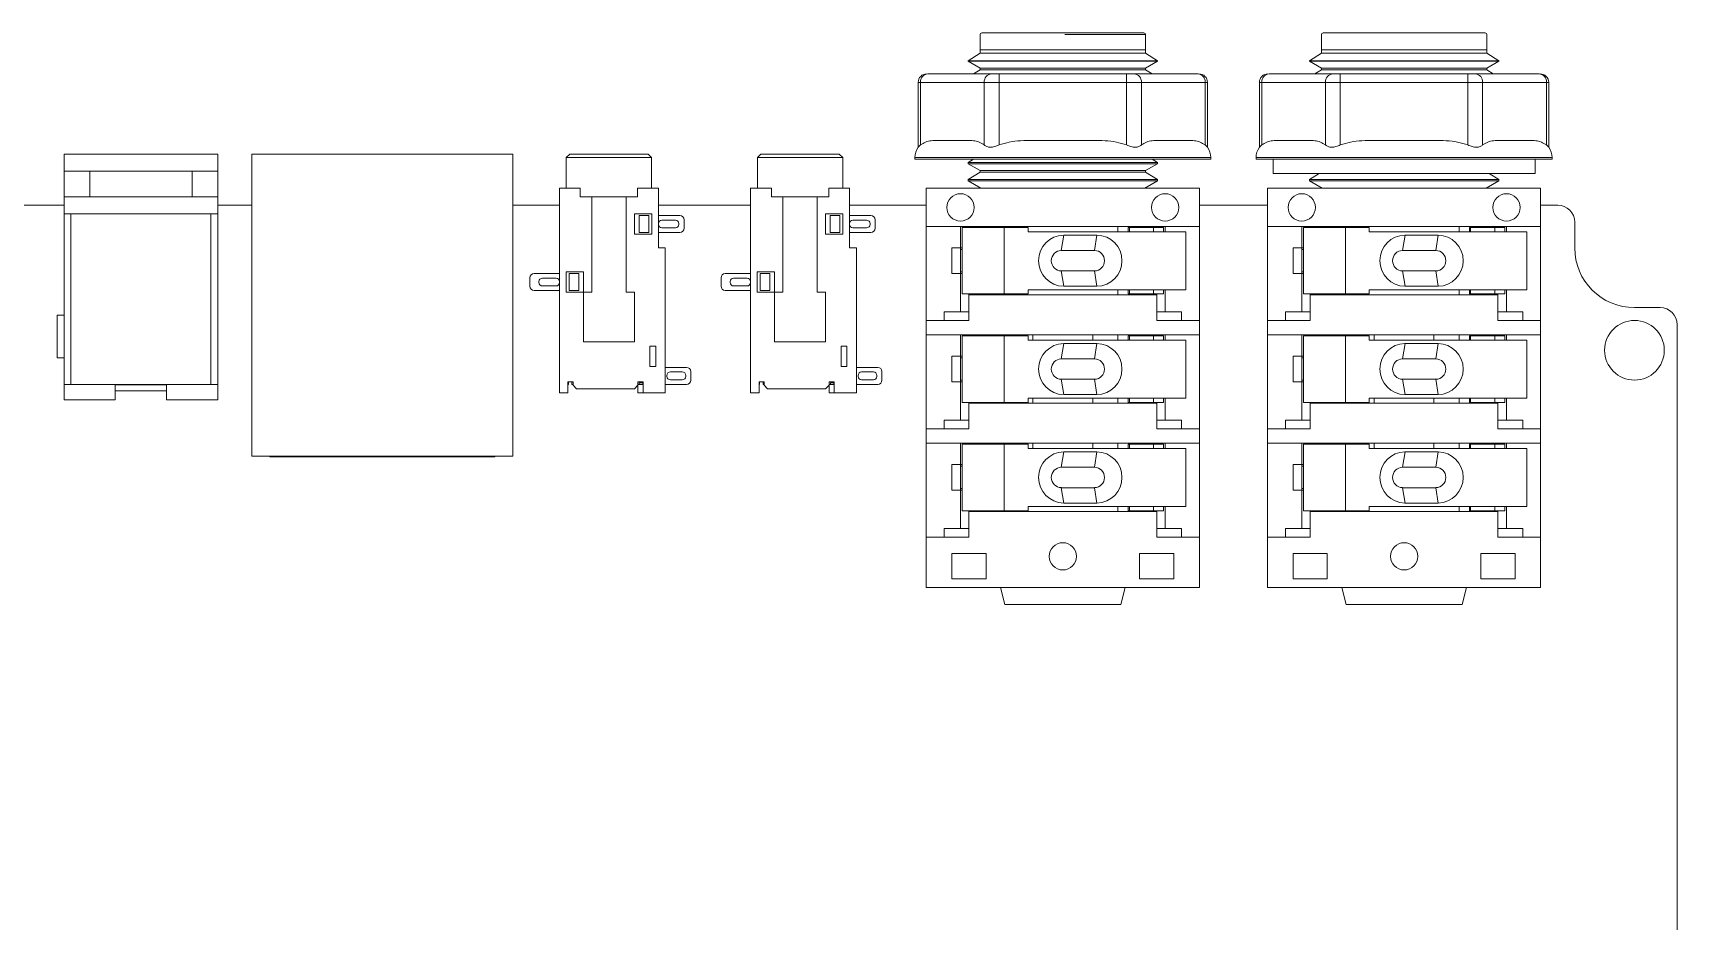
# Model space of a CAD drawing. Header units: millimetres. Extents: x 512 to 696, y 427 to 531.
# Drawn here: x 600 to 696.3, y 479 to 531 of the extents above; entities that cross this region are included whole.
import ezdxf

# ---------------------------------------------------------------- set-up
doc = ezdxf.new("R2010")
doc.units = ezdxf.units.MM

msp = doc.modelspace()

# ---------------------------------------------------------------- linework, layer by layer
at = {"color": 7, "linetype": 'Continuous', "lineweight": 15}
for p, q in [((655.476, 530.914), (655.476, 530.014)), ((655.476, 530.014), (655.476, 529.818)), ((655.476, 530.014), (665.176, 530.014)), ((665.176, 530.014), (665.176, 530.914)), ((665.176, 529.818), (665.176, 530.014)), ((675.476, 530.914), (675.476, 530.014)), ((675.476, 530.014), (675.476, 529.818)), ((675.476, 530.014), (685.176, 530.014)), ((685.176, 530.014), (685.176, 530.914)), ((685.176, 529.818), (685.176, 530.014)), ((655.476, 529.818), (654.776, 529.385)), ((654.776, 529.385), (654.776, 529.347)), ((654.776, 529.385), (665.876, 529.385)), ((654.776, 529.347), (655.476, 528.943)), ((654.776, 529.347), (665.876, 529.347)), ((655.476, 529.818), (665.176, 529.818)), ((665.876, 529.385), (665.176, 529.818)), ((665.176, 528.943), (665.876, 529.347)), ((665.876, 529.347), (665.876, 529.385)), ((675.476, 529.818), (674.776, 529.385)), ((674.776, 529.385), (674.776, 529.347)), ((674.776, 529.385), (685.876, 529.385)), ((674.776, 529.347), (675.476, 528.943)), ((674.776, 529.347), (685.876, 529.347)), ((675.476, 529.818), (685.176, 529.818)), ((685.876, 529.385), (685.176, 529.818)), ((685.176, 528.943), (685.876, 529.347)), ((685.876, 529.347), (685.876, 529.385)), ((651.849, 528.114), (651.849, 524.311)), ((651.983, 528.114), (651.983, 524.444)), ((655.722, 528.114), (651.983, 528.114)), ((652.416, 528.614), (656.155, 528.614)), ((655.476, 528.847), (655.099, 528.614)), ((655.476, 528.943), (655.476, 528.847)), ((655.476, 528.943), (665.176, 528.943)), ((655.476, 528.847), (665.176, 528.847)), ((655.722, 524.444), (655.722, 528.114)), ((656.588, 528.114), (655.722, 528.114)), ((656.588, 528.614), (656.588, 528.114)), ((656.588, 528.614), (664.064, 528.614)), ((656.588, 528.114), (656.588, 524.444)), ((664.064, 528.114), (656.588, 528.114)), ((664.064, 528.114), (664.064, 528.614)), ((664.064, 524.444), (664.064, 528.114)), ((664.93, 528.114), (664.064, 528.114)), ((664.497, 528.614), (668.236, 528.614)), ((664.93, 528.114), (664.93, 524.444)), ((668.669, 528.114), (664.93, 528.114)), ((665.176, 528.847), (665.176, 528.943)), ((665.553, 528.614), (665.176, 528.847)), ((668.669, 524.444), (668.669, 528.114)), ((668.803, 524.311), (668.803, 528.114)), ((671.849, 528.114), (671.849, 524.311)), ((671.983, 528.114), (671.983, 524.444)), ((675.722, 528.114), (671.983, 528.114)), ((672.416, 528.614), (676.155, 528.614)), ((675.476, 528.847), (675.099, 528.614)), ((675.476, 528.943), (675.476, 528.847)), ((675.476, 528.943), (685.176, 528.943)), ((675.476, 528.847), (685.176, 528.847)), ((675.722, 524.444), (675.722, 528.114)), ((676.588, 528.114), (675.722, 528.114)), ((676.588, 528.614), (676.588, 528.114)), ((676.588, 528.614), (684.064, 528.614)), ((676.588, 528.114), (676.588, 524.444)), ((684.064, 528.114), (676.588, 528.114)), ((684.064, 528.114), (684.064, 528.614)), ((684.064, 524.444), (684.064, 528.114)), ((684.93, 528.114), (684.064, 528.114)), ((684.497, 528.614), (688.236, 528.614)), ((684.93, 528.114), (684.93, 524.444)), ((688.669, 528.114), (684.93, 528.114)), ((685.176, 528.847), (685.176, 528.943)), ((685.553, 528.614), (685.176, 528.847)), ((688.669, 524.444), (688.669, 528.114)), ((688.803, 524.311), (688.803, 528.114)), ((660.326, 524.714), (658.585, 524.714)), ((660.254, 524.714), (660.399, 524.714)), ((662.067, 524.714), (660.326, 524.714)), ((680.326, 524.714), (678.585, 524.714)), ((680.254, 524.714), (680.399, 524.714)), ((682.067, 524.714), (680.326, 524.714)), ((601.796, 522.914), (601.796, 523.914)), ((610.796, 523.914), (601.796, 523.914)), ((610.796, 522.914), (610.796, 523.914)), ((612.796, 523.914), (612.796, 506.214)), ((628.096, 523.914), (612.796, 523.914)), ((628.096, 506.214), (628.096, 523.914)), ((631.426, 523.914), (631.226, 523.714)), ((631.226, 523.714), (631.226, 521.914)), ((631.226, 523.714), (633.726, 523.714)), ((631.426, 523.914), (636.026, 523.914)), ((633.726, 523.714), (636.226, 523.714)), ((636.226, 523.714), (636.026, 523.914)), ((636.226, 521.914), (636.226, 523.714)), ((642.626, 523.914), (642.426, 523.714)), ((642.426, 523.714), (642.426, 521.914)), ((642.426, 523.714), (644.926, 523.714)), ((642.626, 523.914), (647.226, 523.914)), ((644.926, 523.714), (647.426, 523.714)), ((647.426, 523.714), (647.226, 523.914)), ((647.426, 521.914), (647.426, 523.714)), ((651.651, 523.714), (651.651, 523.614)), ((651.651, 523.614), (669.001, 523.614)), ((655.099, 523.614), (654.776, 523.414)), ((654.776, 523.414), (654.776, 523.347)), ((665.876, 523.414), (654.776, 523.414)), ((654.776, 523.347), (655.476, 522.943)), ((665.876, 523.347), (654.776, 523.347)), ((665.176, 522.943), (665.876, 523.347)), ((665.876, 523.414), (665.553, 523.614)), ((665.876, 523.347), (665.876, 523.414)), ((669.001, 523.614), (669.001, 523.714)), ((671.651, 523.714), (671.651, 523.614)), ((671.651, 523.614), (689.001, 523.614)), ((672.651, 523.614), (672.651, 522.764)), ((688.001, 522.764), (688.001, 523.614)), ((689.001, 523.614), (689.001, 523.714)), ((610.796, 522.914), (601.796, 522.914)), ((601.796, 522.914), (601.796, 521.414)), ((603.296, 521.414), (603.296, 522.914)), ((609.296, 521.414), (609.296, 522.914)), ((610.796, 521.414), (610.796, 522.914)), ((655.476, 522.847), (654.776, 522.414)), ((654.776, 522.414), (654.776, 522.347)), ((665.876, 522.414), (654.776, 522.414)), ((654.776, 522.347), (655.526, 521.914)), ((665.876, 522.347), (654.776, 522.347)), ((655.476, 522.943), (655.476, 522.847)), ((665.176, 522.943), (655.476, 522.943)), ((665.176, 522.847), (655.476, 522.847)), ((665.126, 521.914), (665.876, 522.347)), ((665.176, 522.847), (665.176, 522.943)), ((665.876, 522.414), (665.176, 522.847)), ((665.876, 522.347), (665.876, 522.414)), ((672.651, 522.764), (688.001, 522.764)), ((675.342, 522.764), (674.776, 522.414)), ((674.776, 522.414), (674.776, 522.347)), ((685.876, 522.414), (674.776, 522.414)), ((674.776, 522.347), (675.526, 521.914)), ((685.876, 522.347), (674.776, 522.347)), ((685.126, 521.914), (685.876, 522.347)), ((685.876, 522.414), (685.31, 522.764)), ((685.876, 522.347), (685.876, 522.414)), ((601.796, 520.414), (601.796, 521.414)), ((601.796, 521.414), (610.796, 521.414)), ((610.796, 521.414), (610.796, 520.414)), ((630.826, 509.914), (630.826, 521.914)), ((632.045, 521.914), (630.826, 521.914)), ((632.045, 521.414), (632.045, 521.914)), ((632.045, 521.414), (635.408, 521.414)), ((632.726, 515.814), (632.726, 521.414)), ((634.726, 521.414), (634.726, 515.814)), ((635.408, 521.414), (635.408, 521.914)), ((635.408, 521.914), (636.626, 521.914)), ((636.626, 518.414), (636.626, 521.914)), ((642.026, 509.914), (642.026, 521.914)), ((643.245, 521.914), (642.026, 521.914)), ((643.245, 521.414), (643.245, 521.914)), ((643.245, 521.414), (646.608, 521.414)), ((643.926, 515.814), (643.926, 521.414)), ((645.926, 521.414), (645.926, 515.814)), ((646.608, 521.414), (646.608, 521.914)), ((646.608, 521.914), (647.826, 521.914)), ((647.826, 518.414), (647.826, 521.914)), ((652.326, 519.664), (652.326, 521.914)), ((652.326, 521.914), (668.326, 521.914)), ((668.326, 521.914), (668.326, 519.664)), ((672.326, 519.664), (672.326, 521.914)), ((672.326, 521.914), (688.326, 521.914)), ((688.326, 521.914), (688.326, 519.664)), ((591.776, 520.914), (601.796, 520.914)), ((601.796, 520.414), (610.796, 520.414)), ((601.796, 520.414), (601.796, 510.414)), ((602.196, 520.414), (602.196, 510.414)), ((610.396, 510.414), (610.396, 520.414)), ((610.796, 520.914), (612.796, 520.914)), ((610.796, 510.414), (610.796, 520.414)), ((628.096, 520.914), (630.826, 520.914)), ((635.226, 520.414), (636.236, 520.414)), ((635.226, 520.414), (635.226, 519.214)), ((636.236, 519.214), (636.236, 520.414)), ((636.626, 520.914), (642.026, 520.914)), ((646.426, 520.414), (647.436, 520.414)), ((646.426, 520.414), (646.426, 519.214)), ((647.436, 519.214), (647.436, 520.414)), ((647.826, 520.914), (652.326, 520.914)), ((668.326, 520.914), (672.326, 520.914)), ((688.326, 520.914), (689.326, 520.914)), ((635.493, 520.314), (635.493, 519.314)), ((636.059, 520.314), (635.493, 520.314)), ((636.059, 519.314), (636.059, 520.314)), ((637.876, 520.314), (636.626, 520.314)), ((636.826, 520.044), (637.626, 520.044)), ((637.626, 519.584), (636.826, 519.584)), ((637.826, 519.844), (637.826, 519.784)), ((638.126, 519.564), (638.126, 520.064)), ((646.693, 520.314), (646.693, 519.314)), ((647.259, 520.314), (646.693, 520.314)), ((647.259, 519.314), (647.259, 520.314)), ((649.076, 520.314), (647.826, 520.314)), ((648.026, 520.044), (648.826, 520.044)), ((648.826, 519.584), (648.026, 519.584)), ((649.026, 519.844), (649.026, 519.784)), ((649.326, 519.564), (649.326, 520.064)), ((652.326, 519.664), (668.326, 519.664)), ((652.326, 514.164), (652.326, 519.664)), ((654.326, 518.414), (654.326, 519.664)), ((654.426, 515.714), (654.426, 519.614)), ((656.893, 519.614), (654.426, 519.614)), ((654.826, 519.664), (654.826, 519.614)), ((656.893, 515.714), (656.893, 519.614)), ((658.288, 519.614), (656.893, 519.614)), ((657.101, 519.614), (657.101, 519.664)), ((658.288, 519.614), (658.288, 519.364)), ((663.551, 519.664), (663.551, 519.364)), ((664.157, 519.614), (664.157, 519.364)), ((664.226, 519.614), (664.157, 519.614)), ((664.226, 519.614), (664.226, 519.364)), ((664.226, 519.614), (665.648, 519.614)), ((666.226, 519.614), (665.648, 519.614)), ((665.826, 519.614), (665.826, 519.664)), ((666.226, 519.614), (666.226, 519.364)), ((666.326, 519.664), (666.326, 519.364)), ((668.326, 519.664), (668.326, 514.164)), ((672.326, 514.164), (672.326, 519.664)), ((672.326, 519.664), (688.326, 519.664)), ((674.326, 518.414), (674.326, 519.664)), ((674.426, 515.714), (674.426, 519.614)), ((676.893, 519.614), (674.426, 519.614)), ((674.826, 519.664), (674.826, 519.614)), ((676.893, 515.714), (676.893, 519.614)), ((678.288, 519.614), (676.893, 519.614)), ((677.101, 519.614), (677.101, 519.664)), ((678.288, 519.614), (678.288, 519.364)), ((683.551, 519.664), (683.551, 519.364)), ((684.157, 519.614), (684.157, 519.364)), ((684.226, 519.614), (684.157, 519.614)), ((684.226, 519.614), (684.226, 519.364)), ((684.226, 519.614), (685.648, 519.614)), ((686.226, 519.614), (685.648, 519.614)), ((685.826, 519.614), (685.826, 519.664)), ((686.226, 519.614), (686.226, 519.364)), ((686.326, 519.664), (686.326, 519.364)), ((688.326, 519.664), (688.326, 514.164)), ((690.326, 519.914), (690.326, 518.414)), ((636.236, 519.214), (635.226, 519.214)), ((635.493, 519.314), (636.059, 519.314)), ((637.876, 519.314), (636.626, 519.314)), ((647.436, 519.214), (646.426, 519.214)), ((646.693, 519.314), (647.259, 519.314)), ((649.076, 519.314), (647.826, 519.314)), ((667.525, 519.364), (658.288, 519.364)), ((660.238, 518.264), (660.379, 519.164)), ((660.379, 519.164), (662.323, 519.164)), ((662.183, 518.264), (662.323, 519.164)), ((667.525, 515.964), (667.525, 519.364)), ((687.525, 519.364), (678.288, 519.364)), ((680.238, 518.264), (680.379, 519.164)), ((680.379, 519.164), (682.323, 519.164)), ((682.183, 518.264), (682.323, 519.164)), ((687.525, 515.964), (687.525, 519.364)), ((637.026, 518.414), (636.626, 518.414)), ((637.026, 518.414), (637.026, 509.914)), ((648.226, 518.414), (647.826, 518.414)), ((648.226, 518.414), (648.226, 509.914)), ((653.826, 516.914), (653.826, 518.414)), ((653.826, 518.414), (654.326, 518.414)), ((654.326, 516.914), (654.326, 518.414)), ((654.326, 518.414), (654.426, 518.414)), ((654.426, 518.314), (654.326, 518.314)), ((662.183, 518.264), (660.238, 518.264)), ((673.826, 516.914), (673.826, 518.414)), ((673.826, 518.414), (674.326, 518.414)), ((674.326, 516.914), (674.326, 518.414)), ((674.326, 518.414), (674.426, 518.414)), ((674.426, 518.314), (674.326, 518.314)), ((682.183, 518.264), (680.238, 518.264)), ((629.096, 516.664), (629.096, 516.164)), ((630.826, 516.914), (629.346, 516.914)), ((629.826, 516.644), (630.626, 516.644)), ((631.216, 517.014), (632.226, 517.014)), ((631.216, 517.014), (631.216, 515.814)), ((631.393, 516.914), (631.393, 515.914)), ((631.959, 516.914), (631.393, 516.914)), ((631.959, 515.914), (631.959, 516.914)), ((632.226, 515.814), (632.226, 517.014)), ((640.296, 516.664), (640.296, 516.164)), ((642.026, 516.914), (640.546, 516.914)), ((641.026, 516.644), (641.826, 516.644)), ((642.416, 517.014), (643.426, 517.014)), ((642.416, 517.014), (642.416, 515.814)), ((642.593, 516.914), (642.593, 515.914)), ((643.159, 516.914), (642.593, 516.914)), ((643.159, 515.914), (643.159, 516.914)), ((643.426, 515.814), (643.426, 517.014)), ((654.326, 516.914), (653.826, 516.914)), ((654.326, 517.014), (654.426, 517.014)), ((654.326, 514.664), (654.326, 516.914)), ((654.426, 516.914), (654.326, 516.914)), ((660.238, 517.063), (660.379, 516.164)), ((660.238, 517.063), (662.183, 517.063)), ((662.323, 516.164), (662.183, 517.063)), ((674.326, 516.914), (673.826, 516.914)), ((674.326, 517.014), (674.426, 517.014)), ((674.326, 514.664), (674.326, 516.914)), ((674.426, 516.914), (674.326, 516.914)), ((680.238, 517.063), (680.379, 516.164)), ((680.238, 517.063), (682.183, 517.063)), ((682.323, 516.164), (682.183, 517.063)), ((630.826, 515.914), (629.346, 515.914)), ((629.626, 516.384), (629.626, 516.444)), ((630.626, 516.184), (629.826, 516.184)), ((631.216, 515.814), (632.226, 515.814)), ((631.393, 515.914), (631.959, 515.914)), ((632.226, 515.814), (632.726, 515.814)), ((632.226, 512.914), (632.226, 515.814)), ((634.726, 515.814), (635.226, 515.814)), ((635.226, 515.814), (635.226, 512.914)), ((642.026, 515.914), (640.546, 515.914)), ((640.826, 516.384), (640.826, 516.444)), ((641.826, 516.184), (641.026, 516.184)), ((642.416, 515.814), (643.426, 515.814)), ((642.593, 515.914), (643.159, 515.914)), ((643.426, 512.914), (643.426, 515.814)), ((643.426, 515.814), (643.926, 515.814)), ((645.926, 515.814), (646.426, 515.814)), ((646.426, 515.814), (646.426, 512.914)), ((654.426, 515.714), (656.893, 515.714)), ((654.826, 515.714), (654.826, 515.664)), ((654.826, 515.664), (654.826, 514.164)), ((665.826, 515.664), (654.826, 515.664)), ((658.288, 515.714), (656.893, 515.714)), ((657.101, 515.664), (657.101, 515.714)), ((658.288, 515.964), (667.525, 515.964)), ((658.288, 515.714), (658.288, 515.964)), ((662.323, 516.164), (660.379, 516.164)), ((663.551, 515.964), (663.551, 515.664)), ((664.157, 515.964), (664.157, 515.714)), ((664.157, 515.714), (664.226, 515.714)), ((664.226, 515.964), (664.226, 515.714)), ((664.226, 515.714), (665.648, 515.714)), ((665.648, 515.714), (666.226, 515.714)), ((665.826, 515.664), (665.826, 515.714)), ((665.826, 514.164), (665.826, 515.664)), ((666.226, 515.964), (666.226, 515.714)), ((666.326, 515.964), (666.326, 514.664)), ((674.426, 515.714), (676.893, 515.714)), ((674.826, 515.714), (674.826, 515.664)), ((674.826, 515.664), (674.826, 514.164)), ((685.826, 515.664), (674.826, 515.664)), ((678.288, 515.714), (676.893, 515.714)), ((677.101, 515.664), (677.101, 515.714)), ((678.288, 515.964), (687.525, 515.964)), ((678.288, 515.714), (678.288, 515.964)), ((682.323, 516.164), (680.379, 516.164)), ((683.551, 515.964), (683.551, 515.664)), ((684.157, 515.964), (684.157, 515.714)), ((684.157, 515.714), (684.226, 515.714)), ((684.226, 515.964), (684.226, 515.714)), ((684.226, 515.714), (685.648, 515.714)), ((685.648, 515.714), (686.226, 515.714)), ((685.826, 515.664), (685.826, 515.714)), ((685.826, 514.164), (685.826, 515.664)), ((686.226, 515.964), (686.226, 515.714)), ((686.326, 515.964), (686.326, 514.664)), ((653.376, 514.164), (653.376, 514.664)), ((653.376, 514.664), (654.326, 514.664)), ((654.326, 514.664), (654.826, 514.664)), ((665.826, 514.664), (666.326, 514.664)), ((666.326, 514.664), (667.276, 514.664)), ((667.276, 514.664), (667.276, 514.164)), ((673.376, 514.164), (673.376, 514.664)), ((673.376, 514.664), (674.326, 514.664)), ((674.326, 514.664), (674.826, 514.664)), ((685.826, 514.664), (686.326, 514.664)), ((686.326, 514.664), (687.276, 514.664)), ((687.276, 514.664), (687.276, 514.164)), ((693.826, 514.914), (695.326, 514.914)), ((601.396, 514.464), (601.396, 511.964)), ((601.396, 514.464), (601.796, 514.464)), ((654.826, 514.164), (652.326, 514.164)), ((652.326, 514.164), (652.326, 513.314)), ((668.326, 514.164), (665.826, 514.164)), ((668.326, 513.314), (668.326, 514.164)), ((674.826, 514.164), (672.326, 514.164)), ((672.326, 514.164), (672.326, 513.314)), ((688.326, 514.164), (685.826, 514.164)), ((688.326, 513.314), (688.326, 514.164)), ((696.326, 433.914), (696.326, 513.914)), ((635.226, 512.914), (632.226, 512.914)), ((636.126, 512.664), (636.476, 512.664)), ((636.126, 511.464), (636.126, 512.664)), ((636.476, 512.664), (636.476, 511.464)), ((646.426, 512.914), (643.426, 512.914)), ((647.326, 512.664), (647.676, 512.664)), ((647.326, 511.464), (647.326, 512.664)), ((647.676, 512.664), (647.676, 511.464)), ((652.326, 513.314), (668.326, 513.314)), ((652.326, 507.814), (652.326, 513.314)), ((654.326, 512.064), (654.326, 513.314)), ((654.426, 509.364), (654.426, 513.264)), ((656.893, 513.264), (654.426, 513.264)), ((654.826, 513.314), (654.826, 513.264)), ((656.893, 509.364), (656.893, 513.264)), ((658.288, 513.264), (656.893, 513.264)), ((657.101, 513.264), (657.101, 513.314)), ((658.288, 513.264), (658.288, 513.014)), ((667.525, 513.014), (658.288, 513.014)), ((658.576, 513.314), (658.576, 513.014)), ((660.238, 511.914), (660.379, 512.814)), ((660.379, 512.814), (662.323, 512.814)), ((662.076, 513.314), (662.076, 513.014)), ((662.183, 511.914), (662.323, 512.814)), ((663.551, 513.314), (663.551, 513.014)), ((664.157, 513.264), (664.157, 513.014)), ((664.226, 513.264), (664.157, 513.264)), ((664.226, 513.264), (664.226, 513.014)), ((664.226, 513.264), (665.648, 513.264)), ((666.226, 513.264), (665.648, 513.264)), ((665.826, 513.264), (665.826, 513.314)), ((666.226, 513.264), (666.226, 513.014)), ((666.326, 513.314), (666.326, 513.014)), ((667.525, 509.614), (667.525, 513.014)), ((668.326, 513.314), (668.326, 507.814)), ((672.326, 513.314), (688.326, 513.314)), ((672.326, 507.814), (672.326, 513.314)), ((674.326, 512.064), (674.326, 513.314)), ((674.426, 509.364), (674.426, 513.264)), ((676.893, 513.264), (674.426, 513.264)), ((674.826, 513.314), (674.826, 513.264)), ((676.893, 509.364), (676.893, 513.264)), ((678.288, 513.264), (676.893, 513.264)), ((677.101, 513.264), (677.101, 513.314)), ((678.288, 513.264), (678.288, 513.014)), ((687.525, 513.014), (678.288, 513.014)), ((678.576, 513.314), (678.576, 513.014)), ((680.238, 511.914), (680.379, 512.814)), ((680.379, 512.814), (682.323, 512.814)), ((682.076, 513.314), (682.076, 513.014)), ((682.183, 511.914), (682.323, 512.814)), ((683.551, 513.314), (683.551, 513.014)), ((684.157, 513.264), (684.157, 513.014)), ((684.226, 513.264), (684.157, 513.264)), ((684.226, 513.264), (684.226, 513.014)), ((684.226, 513.264), (685.648, 513.264)), ((686.226, 513.264), (685.648, 513.264)), ((685.826, 513.264), (685.826, 513.314)), ((686.226, 513.264), (686.226, 513.014)), ((686.326, 513.314), (686.326, 513.014)), ((687.525, 509.614), (687.525, 513.014)), ((688.326, 513.314), (688.326, 507.814)), ((601.396, 511.964), (601.796, 511.964)), ((653.826, 510.564), (653.826, 512.064)), ((653.826, 512.064), (654.326, 512.064)), ((654.326, 510.564), (654.326, 512.064)), ((654.326, 512.064), (654.426, 512.064)), ((654.426, 511.964), (654.326, 511.964)), ((662.183, 511.914), (660.238, 511.914)), ((673.826, 510.564), (673.826, 512.064)), ((673.826, 512.064), (674.326, 512.064)), ((674.326, 510.564), (674.326, 512.064)), ((674.326, 512.064), (674.426, 512.064)), ((674.426, 511.964), (674.326, 511.964)), ((682.183, 511.914), (680.238, 511.914)), ((636.126, 511.464), (636.476, 511.464)), ((637.026, 511.414), (638.276, 511.414)), ((637.126, 510.944), (637.126, 510.884)), ((638.026, 511.144), (637.326, 511.144)), ((638.226, 510.884), (638.226, 510.944)), ((638.526, 511.164), (638.526, 510.664)), ((647.326, 511.464), (647.676, 511.464)), ((648.226, 511.414), (649.476, 511.414)), ((648.326, 510.944), (648.326, 510.884)), ((649.226, 511.144), (648.526, 511.144)), ((649.426, 510.884), (649.426, 510.944)), ((649.726, 511.164), (649.726, 510.664)), ((660.238, 510.713), (660.379, 509.814)), ((660.238, 510.713), (662.183, 510.713)), ((662.323, 509.814), (662.183, 510.713)), ((680.238, 510.713), (680.379, 509.814)), ((680.238, 510.713), (682.183, 510.713)), ((682.323, 509.814), (682.183, 510.713)), ((601.796, 510.414), (602.196, 510.414)), ((601.796, 509.514), (601.796, 510.414)), ((602.196, 510.414), (610.396, 510.414)), ((607.796, 510.394), (604.796, 510.394)), ((604.796, 510.034), (604.796, 510.394)), ((604.796, 510.034), (607.796, 510.034)), ((604.796, 509.514), (604.796, 510.034)), ((607.796, 510.394), (607.796, 510.034)), ((607.796, 509.514), (607.796, 510.034)), ((610.396, 510.414), (610.796, 510.414)), ((610.796, 509.514), (610.796, 510.414)), ((630.826, 509.914), (631.326, 509.914)), ((631.326, 510.564), (631.626, 510.564)), ((631.326, 510.564), (631.326, 509.914)), ((631.326, 510.414), (631.356, 510.414)), ((631.356, 510.564), (631.356, 510.414)), ((631.556, 510.414), (631.556, 510.564)), ((631.556, 510.414), (631.626, 510.414)), ((631.626, 510.564), (631.626, 510.364)), ((631.826, 510.164), (631.626, 510.364)), ((631.826, 510.164), (635.226, 510.164)), ((635.426, 510.364), (635.226, 510.164)), ((635.426, 510.564), (635.726, 510.564)), ((635.426, 510.364), (635.426, 510.564)), ((635.506, 510.414), (635.426, 510.414)), ((635.426, 510.364), (635.426, 509.914)), ((635.426, 509.914), (635.726, 509.914)), ((635.506, 510.514), (635.706, 510.514)), ((635.506, 510.414), (635.506, 510.514)), ((635.506, 510.414), (635.706, 510.414)), ((635.706, 510.514), (635.706, 510.414)), ((635.706, 510.414), (635.726, 510.414)), ((635.726, 510.564), (635.726, 509.914)), ((635.726, 509.914), (637.026, 509.914)), ((638.276, 510.414), (637.026, 510.414)), ((637.326, 510.684), (638.026, 510.684)), ((642.026, 509.914), (642.526, 509.914)), ((642.526, 510.564), (642.826, 510.564)), ((642.526, 510.564), (642.526, 509.914)), ((642.526, 510.414), (642.556, 510.414)), ((642.556, 510.564), (642.556, 510.414)), ((642.756, 510.414), (642.756, 510.564)), ((642.756, 510.414), (642.826, 510.414)), ((642.826, 510.564), (642.826, 510.364)), ((643.026, 510.164), (642.826, 510.364)), ((643.026, 510.164), (646.426, 510.164)), ((646.626, 510.364), (646.426, 510.164)), ((646.626, 510.564), (646.926, 510.564)), ((646.626, 510.364), (646.626, 510.564)), ((646.706, 510.414), (646.626, 510.414)), ((646.626, 510.364), (646.626, 509.914)), ((646.626, 509.914), (646.926, 509.914)), ((646.706, 510.514), (646.906, 510.514)), ((646.706, 510.414), (646.706, 510.514)), ((646.706, 510.414), (646.906, 510.414)), ((646.906, 510.514), (646.906, 510.414)), ((646.906, 510.414), (646.926, 510.414)), ((646.926, 510.564), (646.926, 509.914)), ((646.926, 509.914), (648.226, 509.914)), ((649.476, 510.414), (648.226, 510.414)), ((648.526, 510.684), (649.226, 510.684)), ((654.326, 510.564), (653.826, 510.564)), ((654.326, 510.664), (654.426, 510.664)), ((654.326, 508.314), (654.326, 510.564)), ((654.426, 510.564), (654.326, 510.564)), ((662.323, 509.814), (660.379, 509.814)), ((674.326, 510.564), (673.826, 510.564)), ((674.326, 510.664), (674.426, 510.664)), ((674.326, 508.314), (674.326, 510.564)), ((674.426, 510.564), (674.326, 510.564)), ((682.323, 509.814), (680.379, 509.814)), ((601.796, 509.514), (604.796, 509.514)), ((607.796, 509.514), (610.796, 509.514)), ((654.426, 509.364), (656.893, 509.364)), ((654.826, 509.364), (654.826, 509.314)), ((654.826, 509.314), (654.826, 507.814)), ((665.826, 509.314), (654.826, 509.314)), ((658.288, 509.364), (656.893, 509.364)), ((657.101, 509.314), (657.101, 509.364)), ((658.288, 509.614), (667.525, 509.614)), ((658.288, 509.364), (658.288, 509.614)), ((658.576, 509.614), (658.576, 509.314)), ((662.076, 509.614), (662.076, 509.314)), ((663.551, 509.614), (663.551, 509.314)), ((664.157, 509.614), (664.157, 509.364)), ((664.157, 509.364), (664.226, 509.364)), ((664.226, 509.614), (664.226, 509.364)), ((664.226, 509.364), (665.648, 509.364)), ((665.648, 509.364), (666.226, 509.364)), ((665.826, 509.314), (665.826, 509.364)), ((665.826, 507.814), (665.826, 509.314)), ((666.226, 509.614), (666.226, 509.364)), ((666.326, 509.614), (666.326, 508.314)), ((674.426, 509.364), (676.893, 509.364)), ((674.826, 509.364), (674.826, 509.314)), ((674.826, 509.314), (674.826, 507.814)), ((685.826, 509.314), (674.826, 509.314)), ((678.288, 509.364), (676.893, 509.364)), ((677.101, 509.314), (677.101, 509.364)), ((678.288, 509.614), (687.525, 509.614)), ((678.288, 509.364), (678.288, 509.614)), ((678.576, 509.614), (678.576, 509.314)), ((682.076, 509.614), (682.076, 509.314)), ((683.551, 509.614), (683.551, 509.314)), ((684.157, 509.614), (684.157, 509.364)), ((684.157, 509.364), (684.226, 509.364)), ((684.226, 509.614), (684.226, 509.364)), ((684.226, 509.364), (685.648, 509.364)), ((685.648, 509.364), (686.226, 509.364)), ((685.826, 509.314), (685.826, 509.364)), ((685.826, 507.814), (685.826, 509.314)), ((686.226, 509.614), (686.226, 509.364)), ((686.326, 509.614), (686.326, 508.314)), ((653.376, 507.814), (653.376, 508.314)), ((653.376, 508.314), (654.326, 508.314)), ((654.326, 508.314), (654.826, 508.314)), ((665.826, 508.314), (666.326, 508.314)), ((666.326, 508.314), (667.276, 508.314)), ((667.276, 508.314), (667.276, 507.814)), ((673.376, 507.814), (673.376, 508.314)), ((673.376, 508.314), (674.326, 508.314)), ((674.326, 508.314), (674.826, 508.314)), ((685.826, 508.314), (686.326, 508.314)), ((686.326, 508.314), (687.276, 508.314)), ((687.276, 508.314), (687.276, 507.814)), ((654.826, 507.814), (652.326, 507.814)), ((652.326, 507.814), (652.326, 506.964)), ((652.326, 506.964), (668.326, 506.964)), ((652.326, 501.464), (652.326, 506.964)), ((654.326, 505.714), (654.326, 506.964)), ((654.426, 503.014), (654.426, 506.914)), ((656.893, 506.914), (654.426, 506.914)), ((654.826, 506.964), (654.826, 506.914)), ((656.893, 503.014), (656.893, 506.914)), ((658.288, 506.914), (656.893, 506.914)), ((657.101, 506.914), (657.101, 506.964)), ((658.288, 506.914), (658.288, 506.664)), ((658.576, 506.664), (658.576, 506.964)), ((662.076, 506.964), (662.076, 506.664)), ((663.551, 506.964), (663.551, 506.664)), ((664.157, 506.914), (664.157, 506.664)), ((664.226, 506.914), (664.157, 506.914)), ((664.226, 506.914), (664.226, 506.664)), ((664.226, 506.914), (665.648, 506.914)), ((666.226, 506.914), (665.648, 506.914)), ((668.326, 507.814), (665.826, 507.814)), ((665.826, 506.914), (665.826, 506.964)), ((666.226, 506.914), (666.226, 506.664)), ((666.326, 506.964), (666.326, 506.664)), ((668.326, 506.964), (668.326, 507.814)), ((668.326, 506.964), (668.326, 501.464)), ((674.826, 507.814), (672.326, 507.814)), ((672.326, 507.814), (672.326, 506.964)), ((672.326, 506.964), (688.326, 506.964)), ((672.326, 501.464), (672.326, 506.964)), ((674.326, 505.714), (674.326, 506.964)), ((674.426, 503.014), (674.426, 506.914)), ((676.893, 506.914), (674.426, 506.914)), ((674.826, 506.964), (674.826, 506.914)), ((676.893, 503.014), (676.893, 506.914)), ((678.288, 506.914), (676.893, 506.914)), ((677.101, 506.914), (677.101, 506.964)), ((678.288, 506.914), (678.288, 506.664)), ((678.576, 506.664), (678.576, 506.964)), ((682.076, 506.964), (682.076, 506.664)), ((683.551, 506.964), (683.551, 506.664)), ((684.157, 506.914), (684.157, 506.664)), ((684.226, 506.914), (684.157, 506.914)), ((684.226, 506.914), (684.226, 506.664)), ((684.226, 506.914), (685.648, 506.914)), ((686.226, 506.914), (685.648, 506.914)), ((688.326, 507.814), (685.826, 507.814)), ((685.826, 506.914), (685.826, 506.964)), ((686.226, 506.914), (686.226, 506.664)), ((686.326, 506.964), (686.326, 506.664)), ((688.326, 506.964), (688.326, 507.814)), ((688.326, 506.964), (688.326, 501.464)), ((612.796, 506.214), (628.096, 506.214)), ((613.846, 506.174), (613.846, 506.214)), ((614.046, 506.174), (613.846, 506.174)), ((614.046, 506.174), (614.046, 506.214)), ((614.046, 506.174), (626.846, 506.174)), ((626.846, 506.174), (626.846, 506.214)), ((626.846, 506.174), (627.046, 506.174)), ((627.046, 506.174), (627.046, 506.214)), ((667.525, 506.664), (658.288, 506.664)), ((660.238, 505.564), (660.379, 506.464)), ((660.379, 506.464), (662.323, 506.464)), ((662.183, 505.564), (662.323, 506.464)), ((667.525, 503.264), (667.525, 506.664)), ((687.525, 506.664), (678.288, 506.664)), ((680.238, 505.564), (680.379, 506.464)), ((680.379, 506.464), (682.323, 506.464)), ((682.183, 505.564), (682.323, 506.464)), ((687.525, 503.264), (687.525, 506.664)), ((653.826, 505.714), (654.326, 505.714)), ((653.826, 504.214), (653.826, 505.714)), ((654.326, 504.214), (654.326, 505.714)), ((654.326, 505.714), (654.426, 505.714)), ((654.426, 505.614), (654.326, 505.614)), ((662.183, 505.564), (660.238, 505.564)), ((673.826, 504.214), (673.826, 505.714)), ((673.826, 505.714), (674.326, 505.714)), ((674.326, 504.214), (674.326, 505.714)), ((674.326, 505.714), (674.426, 505.714)), ((674.426, 505.614), (674.326, 505.614)), ((682.183, 505.564), (680.238, 505.564)), ((654.326, 504.214), (653.826, 504.214)), ((654.326, 504.314), (654.426, 504.314)), ((654.326, 501.964), (654.326, 504.214)), ((654.426, 504.214), (654.326, 504.214)), ((660.238, 504.363), (660.379, 503.464)), ((660.238, 504.363), (662.183, 504.363)), ((662.323, 503.464), (662.183, 504.363)), ((674.326, 504.214), (673.826, 504.214)), ((674.326, 504.314), (674.426, 504.314)), ((674.326, 501.964), (674.326, 504.214)), ((674.426, 504.214), (674.326, 504.214)), ((680.238, 504.363), (680.379, 503.464)), ((680.238, 504.363), (682.183, 504.363)), ((682.323, 503.464), (682.183, 504.363)), ((654.426, 503.014), (656.893, 503.014)), ((654.826, 503.014), (654.826, 502.964)), ((658.288, 503.014), (656.893, 503.014)), ((657.101, 502.964), (657.101, 503.014)), ((658.288, 503.264), (667.525, 503.264)), ((658.288, 503.014), (658.288, 503.264)), ((662.323, 503.464), (660.379, 503.464)), ((663.551, 503.264), (663.551, 502.964)), ((664.157, 503.264), (664.157, 503.014)), ((664.157, 503.014), (664.226, 503.014)), ((664.226, 503.264), (664.226, 503.014)), ((664.226, 503.014), (665.648, 503.014)), ((665.648, 503.014), (666.226, 503.014)), ((665.826, 502.964), (665.826, 503.014)), ((666.226, 503.264), (666.226, 503.014)), ((666.326, 503.264), (666.326, 501.964)), ((674.426, 503.014), (676.893, 503.014)), ((674.826, 503.014), (674.826, 502.964)), ((678.288, 503.014), (676.893, 503.014)), ((677.101, 502.964), (677.101, 503.014)), ((678.288, 503.264), (687.525, 503.264)), ((678.288, 503.014), (678.288, 503.264)), ((682.323, 503.464), (680.379, 503.464)), ((683.551, 503.264), (683.551, 502.964)), ((684.157, 503.264), (684.157, 503.014)), ((684.157, 503.014), (684.226, 503.014)), ((684.226, 503.264), (684.226, 503.014)), ((684.226, 503.014), (685.648, 503.014)), ((685.648, 503.014), (686.226, 503.014)), ((685.826, 502.964), (685.826, 503.014)), ((686.226, 503.264), (686.226, 503.014)), ((686.326, 503.264), (686.326, 501.964)), ((665.826, 502.964), (654.826, 502.964)), ((654.826, 502.964), (654.826, 501.464)), ((665.826, 501.464), (665.826, 502.964)), ((674.826, 502.964), (674.826, 501.464)), ((685.826, 502.964), (674.826, 502.964)), ((685.826, 501.464), (685.826, 502.964)), ((654.826, 501.464), (652.326, 501.464)), ((652.326, 498.514), (652.326, 501.464)), ((653.376, 501.464), (653.376, 501.964)), ((653.376, 501.964), (654.326, 501.964)), ((654.326, 501.964), (654.826, 501.964)), ((665.826, 501.964), (666.326, 501.964)), ((668.326, 501.464), (665.826, 501.464)), ((666.326, 501.964), (667.276, 501.964)), ((667.276, 501.964), (667.276, 501.464)), ((668.326, 501.464), (668.326, 498.514)), ((674.826, 501.464), (672.326, 501.464)), ((672.326, 498.514), (672.326, 501.464)), ((673.376, 501.464), (673.376, 501.964)), ((673.376, 501.964), (674.326, 501.964)), ((674.326, 501.964), (674.826, 501.964)), ((685.826, 501.964), (686.326, 501.964)), ((688.326, 501.464), (685.826, 501.464)), ((686.326, 501.964), (687.276, 501.964)), ((687.276, 501.964), (687.276, 501.464)), ((688.326, 501.464), (688.326, 498.514)), ((653.826, 499.014), (653.826, 500.514)), ((653.826, 500.514), (655.826, 500.514)), ((655.826, 500.514), (655.826, 499.014)), ((664.826, 499.014), (664.826, 500.514)), ((664.826, 500.514), (666.826, 500.514)), ((666.826, 500.514), (666.826, 499.014)), ((673.826, 499.014), (673.826, 500.514)), ((673.826, 500.514), (675.826, 500.514)), ((675.826, 500.514), (675.826, 499.014)), ((684.826, 499.014), (684.826, 500.514)), ((684.826, 500.514), (686.826, 500.514)), ((686.826, 500.514), (686.826, 499.014)), ((668.326, 498.514), (652.326, 498.514)), ((655.826, 499.014), (653.826, 499.014)), ((656.676, 498.514), (656.925, 497.514)), ((663.727, 497.514), (663.976, 498.514)), ((666.826, 499.014), (664.826, 499.014)), ((688.326, 498.514), (672.326, 498.514)), ((675.826, 499.014), (673.826, 499.014)), ((676.676, 498.514), (676.925, 497.514)), ((683.727, 497.514), (683.976, 498.514)), ((686.826, 499.014), (684.826, 499.014)), ((656.925, 497.514), (663.727, 497.514)), ((676.925, 497.514), (683.727, 497.514))]:
    msp.add_line(p, q, dxfattribs=at)
at = {"color": 8, "linetype": 'Continuous', "lineweight": 15}
for p, q in [((660.435, 530.914), (665.176, 530.914)), ((651.983, 528.114), (651.849, 528.114)), ((668.803, 528.114), (668.669, 528.114)), ((671.983, 528.114), (671.849, 528.114)), ((688.803, 528.114), (688.669, 528.114)), ((669.001, 523.714), (651.651, 523.714)), ((689.001, 523.714), (671.651, 523.714)), ((665.648, 519.614), (665.648, 519.364)), ((685.648, 519.614), (685.648, 519.364)), ((665.648, 515.964), (665.648, 515.714)), ((685.648, 515.964), (685.648, 515.714)), ((665.648, 513.264), (665.648, 513.014)), ((685.648, 513.264), (685.648, 513.014)), ((665.648, 509.614), (665.648, 509.364)), ((685.648, 509.614), (685.648, 509.364)), ((665.648, 506.914), (665.648, 506.664)), ((685.648, 506.914), (685.648, 506.664)), ((665.648, 503.264), (665.648, 503.014)), ((685.648, 503.264), (685.648, 503.014))]:
    msp.add_line(p, q, dxfattribs=at)
at = {"color": 7, "linetype": 'Continuous', "lineweight": 15}
for centre, radius in [((654.326, 520.789), 0.8), ((666.326, 520.789), 0.8), ((674.326, 520.789), 0.8), ((686.326, 520.789), 0.8), ((693.826, 512.414), 1.75), ((660.326, 500.339), 0.8), ((680.326, 500.339), 0.8)]:
    msp.add_circle(centre, radius, dxfattribs=at)
for centre, radius, start, end in [((655.576, 530.914), 0.1, 90, 180), ((665.076, 530.914), 0.1, 0, 90), ((675.576, 530.914), 0.1, 90, 180), ((685.076, 530.914), 0.1, 0, 90), ((652.349, 528.114), 0.5, 90, 180), ((652.452, 528.145), 0.47, 94.40155, 183.81133), ((656.191, 528.145), 0.47, 94.40155, 183.81133), ((664.461, 528.145), 0.47, 356.18867, 85.59845), ((668.2, 528.145), 0.47, 356.18867, 85.59845), ((668.303, 528.114), 0.5, 0, 90), ((672.349, 528.114), 0.5, 90, 180), ((672.452, 528.145), 0.47, 94.40109, 183.81179), ((676.191, 528.145), 0.47, 94.40109, 183.81179), ((684.461, 528.145), 0.47, 356.18821, 85.59891), ((688.2, 528.145), 0.47, 356.18821, 85.59891), ((688.303, 528.114), 0.5, 0, 90), ((652.651, 523.714), 1, 143.26104, 180), ((668.001, 523.714), 1, 0, 36.71599), ((672.651, 523.714), 1, 143.26104, 180), ((688.001, 523.714), 1, 0, 36.71599), ((689.326, 519.914), 1, 0, 90), ((636.826, 519.844), 0.2, 90, 180), ((636.826, 519.784), 0.2, 180, 270), ((637.626, 519.844), 0.2, 0, 90), ((637.626, 519.784), 0.2, 270, 0), ((637.876, 520.064), 0.25, 0, 90), ((637.876, 519.564), 0.25, 270, 0), ((648.026, 519.844), 0.2, 90, 180), ((648.026, 519.784), 0.2, 180, 270), ((648.826, 519.844), 0.2, 0, 90), ((648.826, 519.784), 0.2, 270, 0), ((649.076, 520.064), 0.25, 0, 90), ((649.076, 519.564), 0.25, 270, 0), ((660.409, 517.664), 1.5, 91.16421, 268.83579), ((662.293, 517.664), 1.5, 271.16411, 88.83589), ((680.409, 517.664), 1.5, 91.16421, 268.83579), ((682.293, 517.664), 1.5, 271.16421, 88.83579), ((660.252, 517.664), 0.6, 91.29198, 268.70802), ((662.17, 517.664), 0.6, 271.29161, 88.70839), ((680.252, 517.664), 0.6, 91.29161, 268.70839), ((682.17, 517.664), 0.6, 271.29161, 88.70839), ((693.826, 518.414), 3.5, 180, 270), ((629.346, 516.664), 0.25, 90, 180), ((629.826, 516.444), 0.2, 90, 180), ((630.626, 516.444), 0.2, 0, 90), ((640.546, 516.664), 0.25, 90, 180), ((641.026, 516.444), 0.2, 90, 180), ((641.826, 516.444), 0.2, 0, 90), ((629.346, 516.164), 0.25, 180, 270), ((629.826, 516.384), 0.2, 180, 270), ((630.626, 516.384), 0.2, 270, 0), ((640.546, 516.164), 0.25, 180, 270), ((641.026, 516.384), 0.2, 180, 270), ((641.826, 516.384), 0.2, 270, 0), ((695.326, 513.914), 1, 0, 90), ((660.409, 511.314), 1.5, 91.16421, 268.83579), ((662.293, 511.314), 1.5, 271.16411, 88.83589), ((680.409, 511.314), 1.5, 91.16421, 268.83579), ((682.293, 511.314), 1.5, 271.16421, 88.83579), ((660.252, 511.314), 0.6, 91.29186, 268.70814), ((662.17, 511.314), 0.6, 271.29149, 88.70851), ((680.252, 511.314), 0.6, 91.29149, 268.70851), ((682.17, 511.314), 0.6, 271.29149, 88.70851), ((637.326, 510.944), 0.2, 90, 180), ((637.326, 510.884), 0.2, 180, 270), ((638.026, 510.944), 0.2, 0, 90), ((638.026, 510.884), 0.2, 270, 0), ((638.276, 511.164), 0.25, 0, 90), ((648.526, 510.944), 0.2, 90, 180), ((648.526, 510.884), 0.2, 180, 270), ((649.226, 510.944), 0.2, 0, 90), ((649.226, 510.884), 0.2, 270, 0), ((649.476, 511.164), 0.25, 0, 90), ((638.276, 510.664), 0.25, 270, 0), ((649.476, 510.664), 0.25, 270, 0), ((660.409, 504.964), 1.5, 91.16423, 268.83577), ((662.293, 504.964), 1.5, 271.16413, 88.83587), ((680.409, 504.964), 1.5, 91.16423, 268.83577), ((682.293, 504.964), 1.5, 271.16423, 88.83577), ((660.252, 504.964), 0.6, 91.29186, 268.70814), ((662.17, 504.964), 0.6, 271.29149, 88.70851), ((680.252, 504.964), 0.6, 91.29149, 268.70851), ((682.17, 504.964), 0.6, 271.29149, 88.70851)]:
    msp.add_arc(centre, radius, start, end, dxfattribs=at)
for points, knots in [([(655.576, 531.014), (655.592, 531.014), (655.624, 531.014), (655.892, 531.014), (656.326, 531.014), (656.944, 531.014), (657.703, 531.014), (658.547, 531.014), (659.43, 531.014), (660.027, 531.014), (660.326, 531.014)], [0, 0, 0, 0, 0.120029, 0.24002, 0.368645, 0.499999, 0.631354, 0.759978, 0.879935, 1, 1, 1, 1]), ([(660.326, 531.014), (660.625, 531.014), (661.222, 531.014), (662.106, 531.014), (662.949, 531.014), (663.709, 531.014), (664.327, 531.014), (664.76, 531.014), (665.028, 531.014), (665.06, 531.014), (665.076, 531.014)], [0, 0, 0, 0, 0.120029, 0.24002, 0.368645, 0.499999, 0.631353, 0.759978, 0.879953, 1, 1, 1, 1]), ([(675.576, 531.014), (675.592, 531.014), (675.624, 531.014), (675.892, 531.014), (676.326, 531.014), (676.944, 531.014), (677.703, 531.014), (678.547, 531.014), (679.43, 531.014), (680.027, 531.014), (680.326, 531.014)], [0, 0, 0, 0, 0.120029, 0.24002, 0.368645, 0.499999, 0.631354, 0.759978, 0.879935, 1, 1, 1, 1]), ([(680.326, 531.014), (680.625, 531.014), (681.222, 531.014), (682.106, 531.014), (682.949, 531.014), (683.709, 531.014), (684.327, 531.014), (684.76, 531.014), (685.028, 531.014), (685.06, 531.014), (685.076, 531.014)], [0, 0, 0, 0, 0.120028, 0.24002, 0.368645, 0.499999, 0.631353, 0.759978, 0.879953, 1, 1, 1, 1]), ([(656.155, 528.614), (656.18, 528.614), (656.229, 528.614), (656.335, 528.614), (656.456, 528.614), (656.544, 528.614), (656.588, 528.614)], [0, 0, 0, 0, 0.250638, 0.499946, 0.747816, 1, 1, 1, 1]), ([(664.064, 528.614), (664.108, 528.614), (664.196, 528.614), (664.317, 528.614), (664.423, 528.614), (664.473, 528.614), (664.497, 528.614)], [0, 0, 0, 0, 0.250634, 0.499949, 0.747812, 1, 1, 1, 1]), ([(676.155, 528.614), (676.18, 528.614), (676.229, 528.614), (676.335, 528.614), (676.456, 528.614), (676.544, 528.614), (676.588, 528.614)], [0, 0, 0, 0, 0.250633, 0.499941, 0.74781, 1, 1, 1, 1]), ([(684.064, 528.614), (684.108, 528.614), (684.196, 528.614), (684.317, 528.614), (684.423, 528.614), (684.473, 528.614), (684.497, 528.614)], [0, 0, 0, 0, 0.250647, 0.499955, 0.747817, 1, 1, 1, 1]), ([(651.849, 524.311), (651.856, 524.32), (651.87, 524.338), (651.945, 524.409), (651.983, 524.444)], [0, 0, 0, 0, 0.497182, 1, 1, 1, 1]), ([(652.982, 524.714), (652.86, 524.71), (652.626, 524.704), (652.288, 524.642), (652.083, 524.509), (651.983, 524.444)], [0, 0, 0, 0, 0.362076, 0.692406, 1, 1, 1, 1]), ([(654.723, 524.714), (654.346, 524.714), (653.593, 524.714), (653.186, 524.714), (652.982, 524.714)], [0, 0, 0, 0, 0.5, 1, 1, 1, 1]), ([(655.722, 524.444), (655.623, 524.509), (655.417, 524.642), (655.079, 524.704), (654.845, 524.71), (654.723, 524.714)], [0, 0, 0, 0, 0.307673, 0.638078, 1, 1, 1, 1]), ([(655.722, 524.444), (655.769, 524.41), (655.863, 524.342), (656.082, 524.296), (656.335, 524.342), (656.503, 524.41), (656.588, 524.444)], [0, 0, 0, 0, 0.252054, 0.499575, 0.74837, 1, 1, 1, 1]), ([(658.585, 524.714), (658.341, 524.71), (657.874, 524.704), (657.197, 524.642), (656.786, 524.509), (656.588, 524.444)], [0, 0, 0, 0, 0.362076, 0.692406, 1, 1, 1, 1]), ([(664.064, 524.444), (663.866, 524.509), (663.455, 524.642), (662.778, 524.704), (662.311, 524.71), (662.067, 524.714)], [0, 0, 0, 0, 0.307674, 0.638079, 1, 1, 1, 1]), ([(664.064, 524.444), (664.149, 524.41), (664.317, 524.342), (664.57, 524.296), (664.789, 524.342), (664.883, 524.41), (664.93, 524.444)], [0, 0, 0, 0, 0.252053, 0.499574, 0.748369, 1, 1, 1, 1]), ([(665.929, 524.714), (665.807, 524.71), (665.573, 524.704), (665.235, 524.642), (665.03, 524.509), (664.93, 524.444)], [0, 0, 0, 0, 0.362077, 0.692407, 1, 1, 1, 1]), ([(667.67, 524.714), (667.466, 524.714), (667.059, 524.714), (666.306, 524.714), (665.929, 524.714)], [0, 0, 0, 0, 0.5, 1, 1, 1, 1]), ([(668.669, 524.444), (668.57, 524.509), (668.364, 524.642), (668.026, 524.704), (667.792, 524.71), (667.67, 524.714)], [0, 0, 0, 0, 0.307673, 0.638078, 1, 1, 1, 1]), ([(668.669, 524.444), (668.707, 524.409), (668.783, 524.338), (668.796, 524.32), (668.803, 524.311)], [0, 0, 0, 0, 0.504537, 1, 1, 1, 1]), ([(671.849, 524.311), (671.856, 524.32), (671.87, 524.338), (671.945, 524.409), (671.983, 524.444)], [0, 0, 0, 0, 0.497181, 1, 1, 1, 1]), ([(672.982, 524.714), (672.86, 524.71), (672.626, 524.704), (672.288, 524.642), (672.083, 524.509), (671.983, 524.444)], [0, 0, 0, 0, 0.362076, 0.692407, 1, 1, 1, 1]), ([(674.723, 524.714), (674.346, 524.714), (673.593, 524.714), (673.186, 524.714), (672.982, 524.714)], [0, 0, 0, 0, 0.4999992, 1, 1, 1, 1]), ([(675.722, 524.444), (675.623, 524.509), (675.417, 524.642), (675.079, 524.704), (674.845, 524.71), (674.723, 524.714)], [0, 0, 0, 0, 0.307673, 0.638078, 1, 1, 1, 1]), ([(675.722, 524.444), (675.769, 524.41), (675.863, 524.342), (676.082, 524.296), (676.335, 524.342), (676.503, 524.41), (676.588, 524.444)], [0, 0, 0, 0, 0.252052, 0.499575, 0.74837, 1, 1, 1, 1]), ([(678.585, 524.714), (678.341, 524.71), (677.874, 524.704), (677.197, 524.642), (676.786, 524.509), (676.588, 524.444)], [0, 0, 0, 0, 0.362077, 0.692407, 1, 1, 1, 1]), ([(684.064, 524.444), (683.866, 524.509), (683.455, 524.642), (682.778, 524.704), (682.311, 524.71), (682.067, 524.714)], [0, 0, 0, 0, 0.307671, 0.638078, 1, 1, 1, 1]), ([(684.064, 524.444), (684.149, 524.41), (684.317, 524.342), (684.57, 524.296), (684.789, 524.342), (684.883, 524.41), (684.93, 524.444)], [0, 0, 0, 0, 0.252056, 0.499576, 0.748372, 1, 1, 1, 1]), ([(685.929, 524.714), (685.807, 524.71), (685.573, 524.704), (685.235, 524.642), (685.03, 524.509), (684.93, 524.444)], [0, 0, 0, 0, 0.362077, 0.692406, 1, 1, 1, 1]), ([(687.67, 524.714), (687.466, 524.714), (687.059, 524.714), (686.306, 524.714), (685.929, 524.714)], [0, 0, 0, 0, 0.4999998, 1, 1, 1, 1]), ([(688.669, 524.444), (688.57, 524.509), (688.364, 524.642), (688.026, 524.704), (687.792, 524.71), (687.67, 524.714)], [0, 0, 0, 0, 0.307674, 0.638077, 1, 1, 1, 1]), ([(688.669, 524.444), (688.707, 524.409), (688.783, 524.338), (688.796, 524.32), (688.803, 524.311)], [0, 0, 0, 0, 0.50454, 1, 1, 1, 1])]:
    msp.add_open_spline(points, degree=3, knots=knots, dxfattribs=at)

doc.saveas('drawing.dxf')
